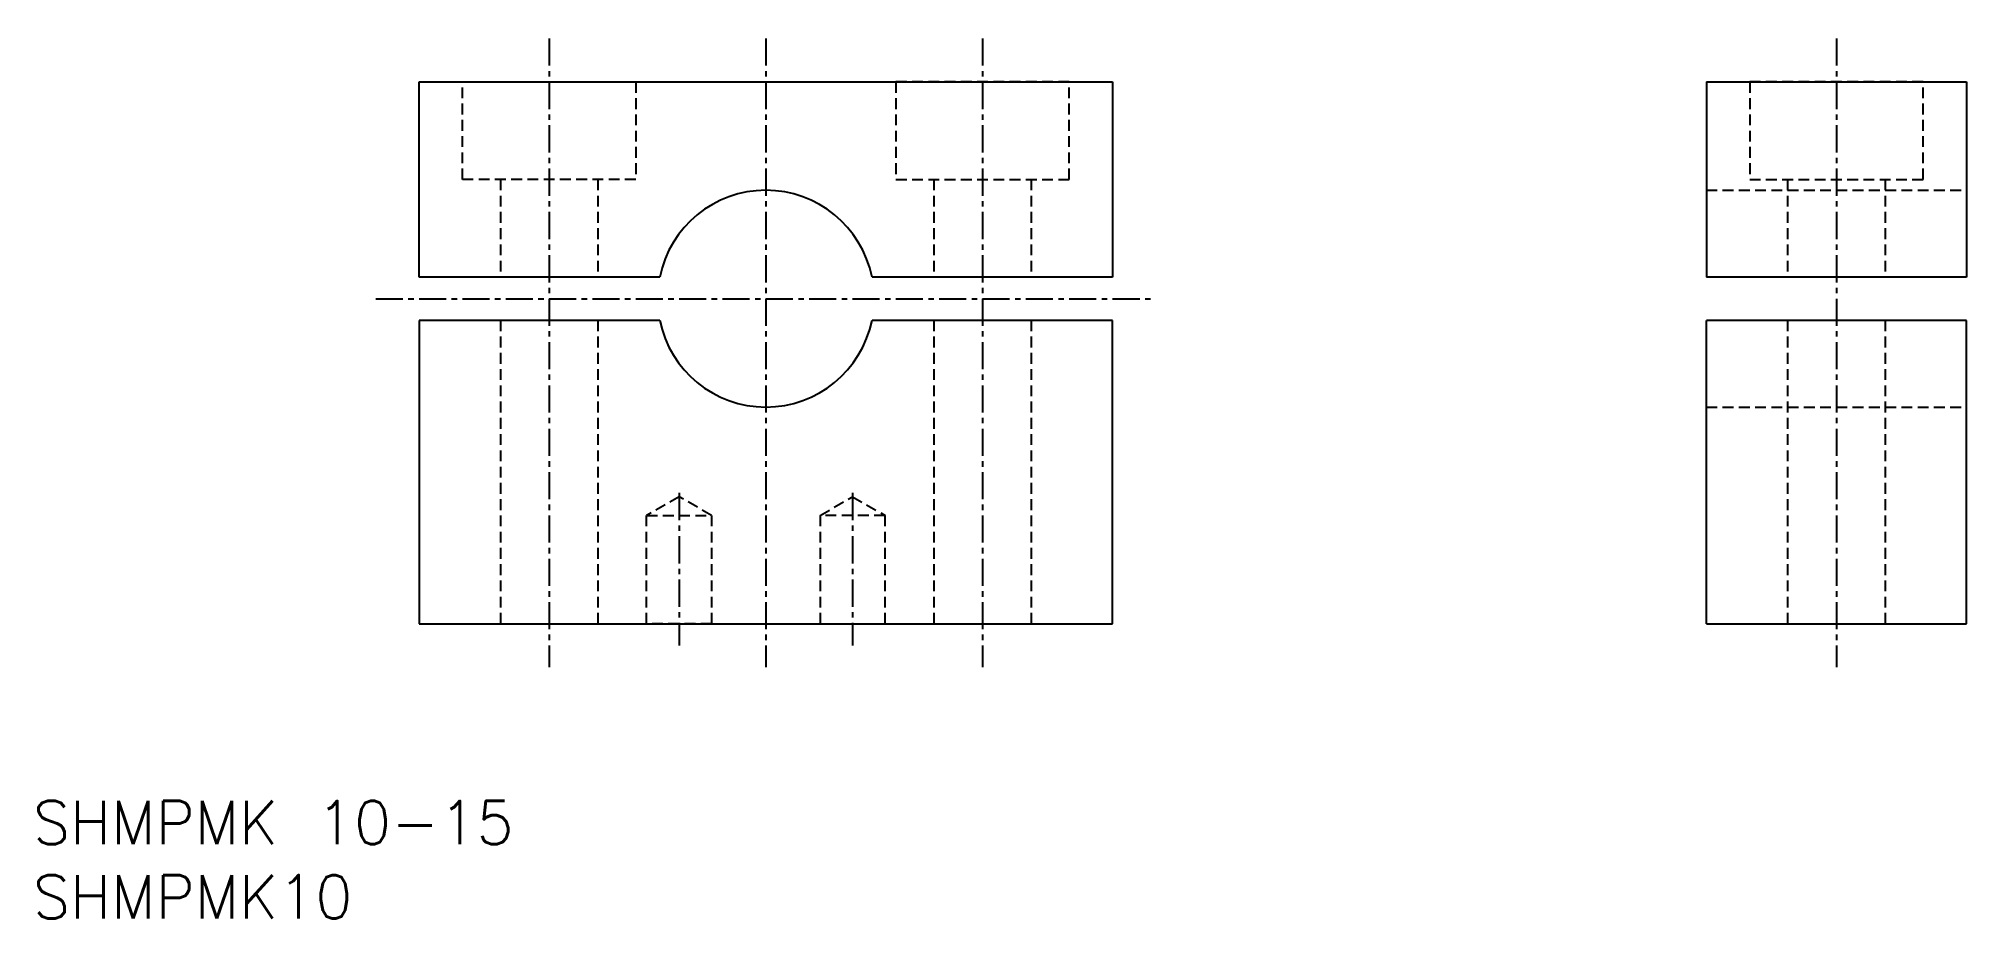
# Model space of a CAD drawing. Extents: x 114.9 to 203.9, y 81.4 to 122.
import ezdxf

# ---------------------------------------------------------------- set-up
doc = ezdxf.new("R2010")
doc.units = 0
doc.linetypes.add('CENTER', pattern=[2, 1.25, -0.25, 0.25, -0.25])
doc.linetypes.add('DASHED', pattern=[0.75, 0.5, -0.25])
doc.layers.get('0').update_dxf_attribs({"linetype": 'CONTINUOUS'})
doc.layers.add('CENTER', color=1, linetype='CENTER')
doc.styles.get("Standard").update_dxf_attribs({"font": 'txt.shx', "bigfont": 'extfont.shx'})

msp = doc.modelspace()

# ---------------------------------------------------------------- linework, layer by layer
at = {"color": 7, "linetype": 'CONTINUOUS'}
for p, q in [((132.5, 111), (132.5, 120)), ((132.5, 120), (164.5, 120)), ((164.5, 120), (164.5, 111)), ((191.9, 120), (203.9, 120)), ((191.9, 120), (191.9, 111)), ((203.9, 120), (203.9, 111)), ((143.601, 111), (132.5, 111)), ((164.5, 111), (153.399, 111)), ((203.9, 111), (191.9, 111)), ((143.601, 109), (132.5, 109)), ((132.5, 109), (132.5, 95)), ((164.5, 109), (153.399, 109)), ((164.5, 95), (164.5, 109)), ((203.9, 109), (191.9, 109)), ((191.9, 95), (191.9, 109)), ((203.9, 95), (203.9, 109)), ((132.5, 95), (164.5, 95)), ((191.9, 95), (203.9, 95))]:
    msp.add_line(p, q, dxfattribs=at)
at = {"color": 3, "linetype": 'DASHED'}
for p, q in [((136.25, 115.5), (136.25, 111)), ((140.75, 115.5), (140.75, 111)), ((156.25, 115.5), (156.25, 111)), ((160.75, 115.5), (160.75, 111)), ((191.9, 115), (203.9, 115)), ((195.65, 115.5), (195.65, 111)), ((200.15, 115.5), (200.15, 111)), ((136.25, 109), (136.25, 95)), ((140.75, 109), (140.75, 95)), ((156.25, 109), (156.25, 95)), ((160.75, 109), (160.75, 95)), ((195.65, 109), (195.65, 95)), ((200.15, 109), (200.15, 95)), ((191.9, 105), (203.9, 105)), ((144.5, 100.866), (143, 100)), ((146, 100), (144.5, 100.866)), ((151, 100), (152.5, 100.866)), ((152.5, 100.866), (154, 100))]:
    msp.add_line(p, q, dxfattribs=at)
for points in [[(142.5, 115.5), (134.5, 115.5), (134.5, 120), (142.5, 120)], [(154.5, 115.5), (162.5, 115.5), (162.5, 120), (154.5, 120)], [(193.9, 115.5), (201.9, 115.5), (201.9, 120), (193.9, 120)], [(146, 95), (143, 95), (143, 100), (146, 100)], [(151, 95), (154, 95), (154, 100), (151, 100)]]:
    msp.add_lwpolyline(points, close=True, dxfattribs=at)
at = {"color": 7, "linetype": 'CONTINUOUS'}
for start, end in [(11.53696, 168.46304), (191.53696, 348.46304)]:
    msp.add_arc((148.5, 110), 5, start, end, dxfattribs=at)
at = {"layer": 'CENTER', "color": 1, "linetype": 'CENTER'}
for p, q in [((138.5, 122), (138.5, 93)), ((148.5, 122), (148.5, 93)), ((158.5, 122), (158.5, 93)), ((197.9, 122), (197.9, 93)), ((130.5, 110), (166.5, 110)), ((144.5, 101.039), (144.5, 94)), ((152.5, 101.039), (152.5, 94))]:
    msp.add_line(p, q, dxfattribs=at)

# ---------------------------------------------------------------- texts
at = {"color": 7, "linetype": 'CONTINUOUS'}
for s, p in [('SHMPMK 10-15', (114.683, 84.833)), ('SHMPMK10', (114.683, 81.409))]:
    msp.add_text(s, height=2, dxfattribs=at).set_placement(p)

doc.saveas('drawing.dxf')
